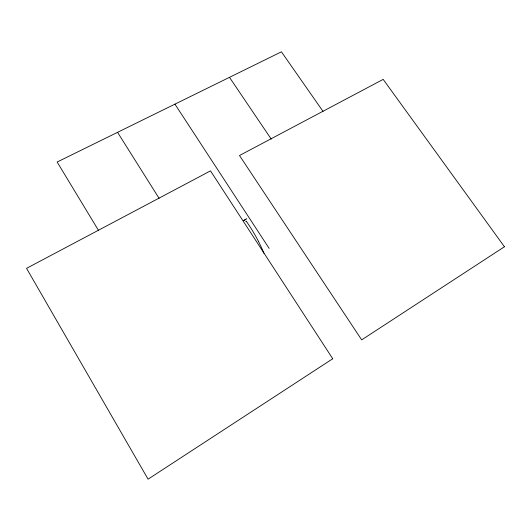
<?xml version="1.0" encoding="UTF-8"?>
<svg xmlns="http://www.w3.org/2000/svg" width="531" height="531" viewBox="0 0 531 531"><rect width="100%" height="100%" fill="white"/><g stroke="black" fill="none" stroke-linecap="round" stroke-linejoin="round"><path stroke-width="0.8" d="M245.886 221.699L246.172 221.075A52.237 14.835 60.3 0 1 255.438 235.744A46.562 13.315 60.3 0 1 257.827 240.165L258.405 241.28M323.04 111.41L281.423 51.819L57.142 162.021L98.673 230.686M229.485 77.34L271.248 139.122M174.925 104.149L269.131 248.375M117.557 132.338L159.068 198.289M243.351 220.617A28.408 9.206 -35.5 0 1 246.769 218.639M258.411 241.28A52.569 14.928 60.3 0 1 263.967 253.314M244.24 220.358A29.232 9.797 -35.8 0 1 245.946 219.389M332.738 358.75L148.076 479.181L26.55 268.341L210.495 170.876L332.738 358.75M504.45 246.762L361.684 339.873L239.494 155.517L383.176 79.384L504.45 246.762"/></g></svg>
